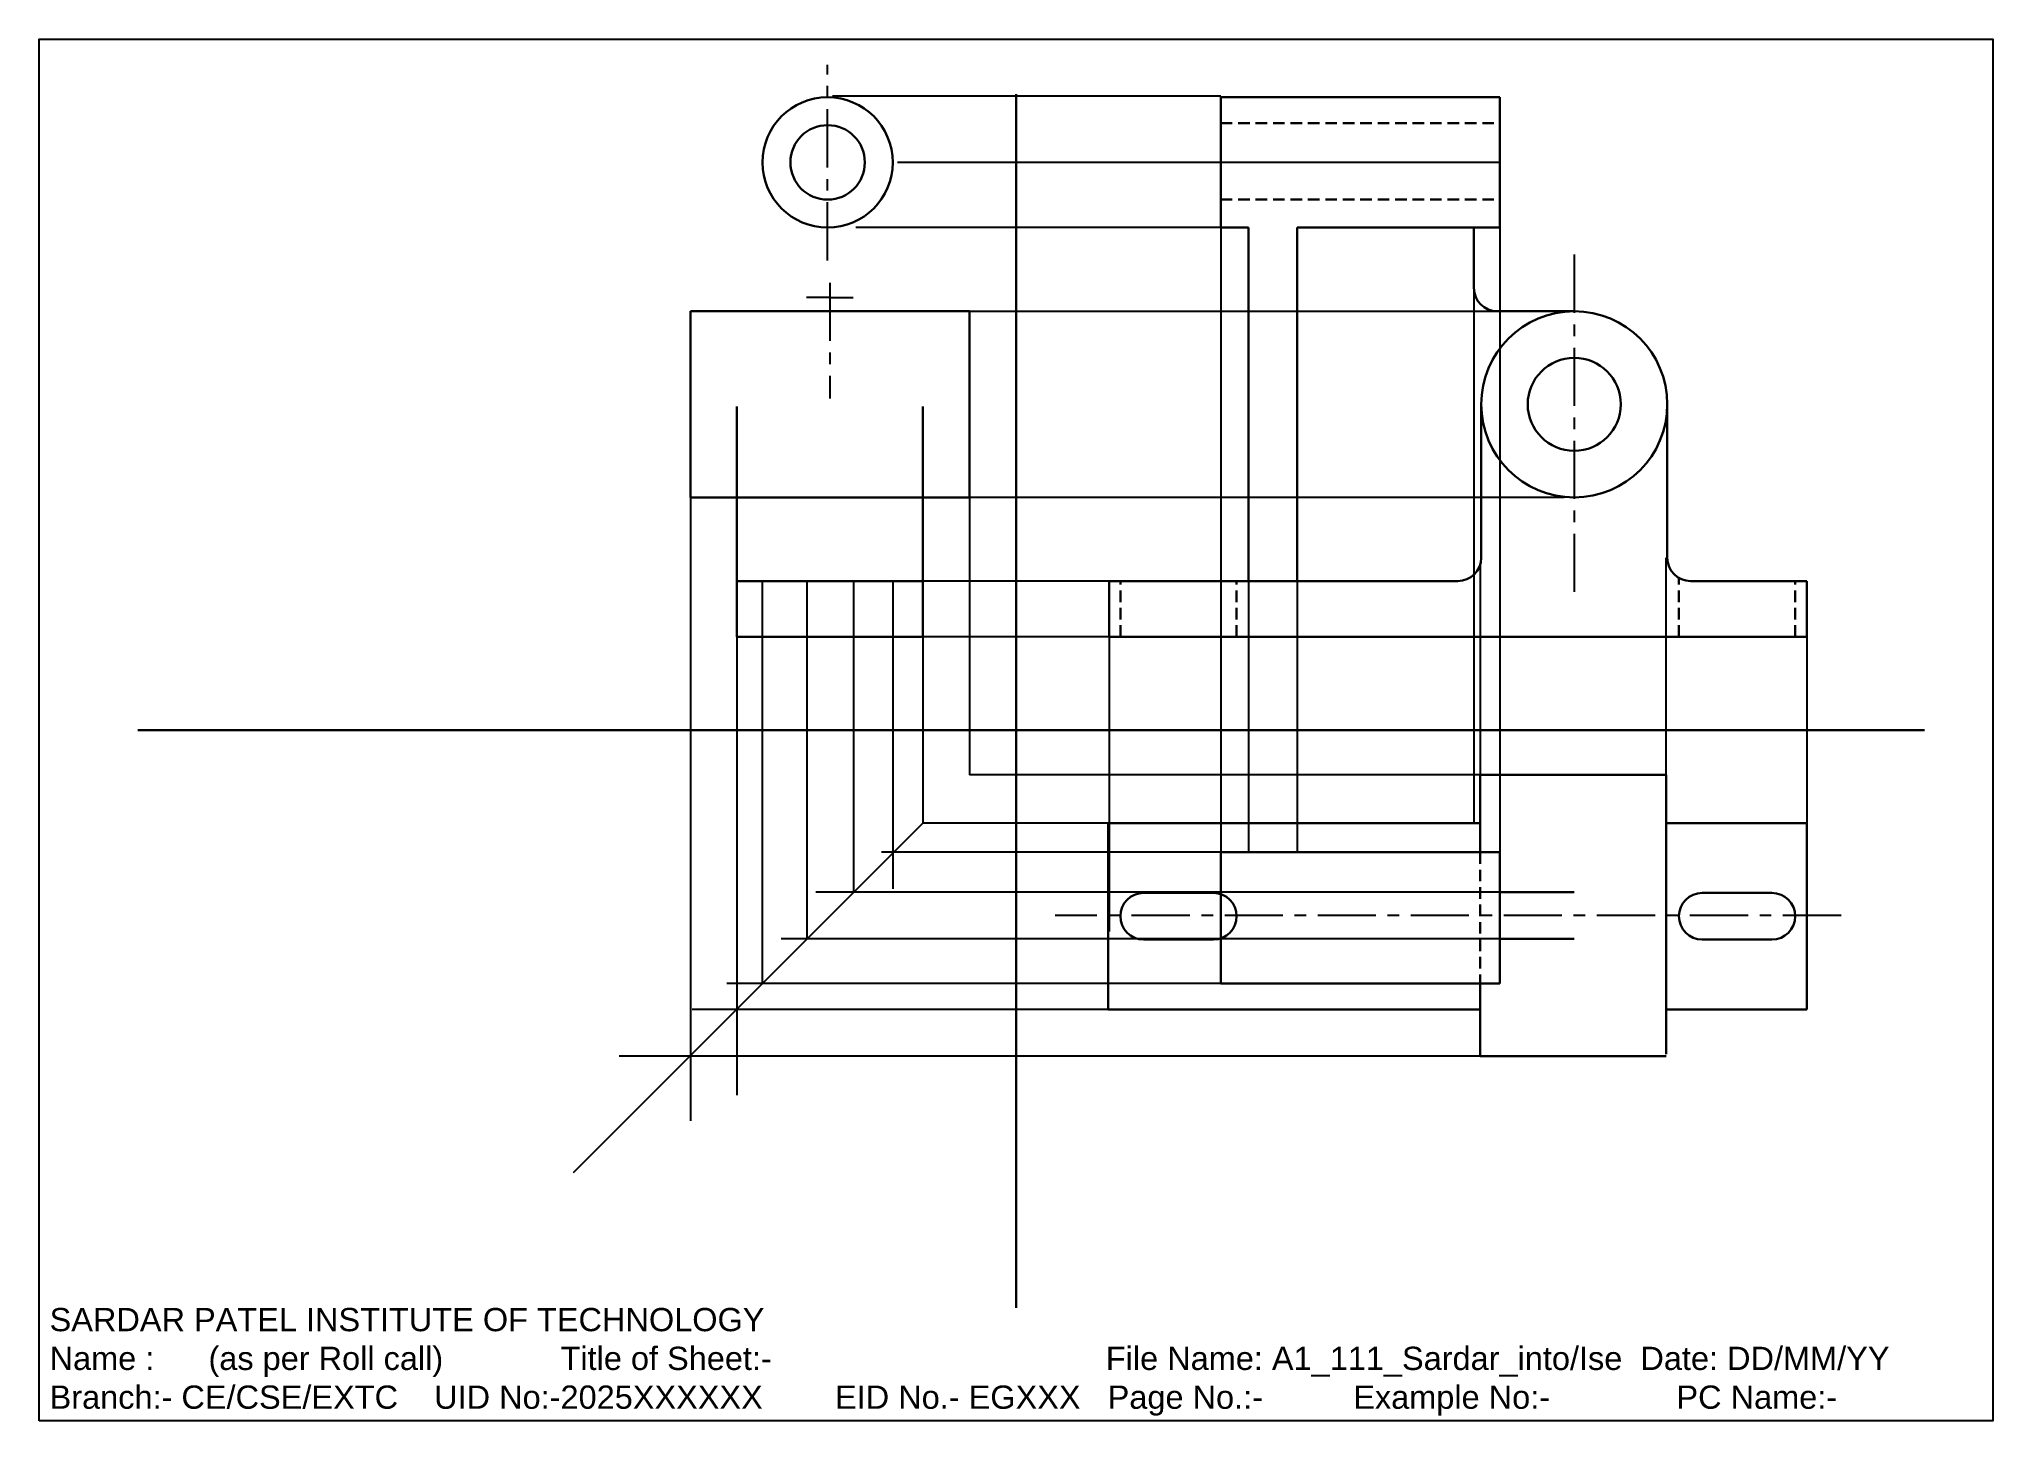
# Model space of a CAD drawing. Header units: millimetres. Extents: x 0 to 420, y 0 to 297.
import ezdxf

# ---------------------------------------------------------------- set-up
doc = ezdxf.new("R2010")
doc.units = ezdxf.units.MM
doc.header["$LTSCALE"] = 10
doc.header["$MEASUREMENT"] = 0
doc.linetypes.add('CENTER', pattern=[2, 1.25, -0.25, 0.25, -0.25])
doc.linetypes.add('HIDDEN', pattern=[0.375, 0.25, -0.125])
doc.layers.get('0').update_dxf_attribs({"color": 1})
for name, color, linetype in [('CENTER', 2, 'CENTER'), ('PROJECTION', 3, 'Continuous'), ('TEXT', 7, 'Continuous')]:
    doc.layers.add(name, color=color, linetype=linetype)
doc.layers.add('HIDDEN', color=7, linetype='HIDDEN', lineweight=30)
doc.layers.add('OBJECT', color=7, linetype='Continuous', lineweight=30)
doc.styles.get("Standard").update_dxf_attribs({"font": 'arial.ttf'})

msp = doc.modelspace()

# ---------------------------------------------------------------- linework, layer by layer
msp.add_lwpolyline([(0, 0), (0, 297), (420, 297), (420, 0), (0, 0)], close=True)
at = {"layer": 'CENTER'}
for p, q in [((169.51, 249.42), (169.51, 291.46)), ((330, 250.67), (330, 176.97)), ((170, 244.61), (170, 219.74)), ((170, 241.46), (165, 241.46)), ((170, 241.46), (175, 241.46)), ((387.36, 108.62), (218.43, 108.62))]:
    msp.add_line(p, q, dxfattribs=at)
at = {"layer": 'HIDDEN'}
for p, q in [((254, 278.96), (314, 278.96)), ((254, 262.5), (314, 262.5)), ((352.5, 168.5), (352.5, 181.17)), ((232.43, 168.5), (232.43, 180.5)), ((257.43, 168.5), (257.43, 180.5)), ((377.5, 168.5), (377.5, 180.5))]:
    msp.add_line(p, q, dxfattribs=at)
at = {"layer": 'HIDDEN', "linetype": 'HIDDEN'}
msp.add_line((309.79, 122.23), (309.79, 94.01), dxfattribs=at)
at = {"layer": 'OBJECT'}
for p, q in [((210, 285.13), (210, 24.28)), ((254, 256.5), (254, 284.5)), ((254, 284.5), (314, 284.5)), ((314, 284.5), (314, 256.5)), ((260, 256.5), (254, 256.5)), ((260, 180.5), (260, 256.5)), ((270.45, 256.5), (270.45, 180.5)), ((314, 256.5), (270.45, 256.5)), ((270.45, 256.5), (308.7, 256.5)), ((308.45, 256.5), (308.45, 243.5)), ((200, 238.5), (140, 238.5)), ((140, 198.5), (140, 238.5)), ((200, 198.5), (200, 238.5)), ((330, 238.5), (313.45, 238.5)), ((310, 218.5), (310, 185.5)), ((350, 185.5), (350, 218.5)), ((150, 180.5), (150, 218.02)), ((190, 180.5), (190, 218.02)), ((140, 198.5), (200, 198.5)), ((190, 180.5), (150, 180.5)), ((150, 180.5), (150, 168.52)), ((190, 168.5), (190, 180.5)), ((305, 180.5), (230, 180.5)), ((230, 180.5), (230, 168.5)), ((380, 180.5), (355, 180.5)), ((380, 168.5), (380, 180.5)), ((150, 168.52), (190, 168.5)), ((230, 168.5), (380, 168.5)), ((405.3, 148.5), (21.26, 148.5)), ((349.79, 138.83), (309.79, 138.83)), ((309.79, 138.83), (309.79, 122.23)), ((349.79, 138.83), (349.79, 78.83)), ((230, 128.5), (229.78, 128.5)), ((229.78, 88.43), (229.78, 128.5)), ((230, 128.5), (309.79, 128.5)), ((350, 128.5), (380, 128.5)), ((380, 128.5), (380, 88.43)), ((254, 122.23), (314, 122.23)), ((254, 122.23), (254, 94.01)), ((314, 122.23), (314, 94.01)), ((330, 113.62), (314, 113.62)), ((330, 103.62), (314, 103.62)), ((254, 94.01), (314, 94.01)), ((309.79, 78.41), (309.79, 94.01)), ((309.79, 88.43), (229.78, 88.43)), ((380, 88.43), (350, 88.43)), ((309.79, 78.41), (349.79, 78.41))]:
    msp.add_line(p, q, dxfattribs=at)
at = {"layer": 'OBJECT', "linetype": 'Continuous'}
for p, q in [((237.43, 113.47), (252.43, 113.47)), ((357.5, 113.47), (372.5, 113.47)), ((237.43, 103.47), (252.43, 103.47)), ((357.5, 103.47), (372.5, 103.47))]:
    msp.add_line(p, q, dxfattribs=at)
at = {"layer": 'OBJECT'}
for centre, radius in [((169.51, 270.5), 14), ((169.51, 270.5), 8), ((330, 218.5), 20), ((330, 218.5), 10)]:
    msp.add_circle(centre, radius, dxfattribs=at)
for centre, start, end in [((313.45, 243.5), 180, 270), ((305, 185.5), 270, 360), ((355, 185.5), 180, 270)]:
    msp.add_arc(centre, 5, start, end, dxfattribs=at)
at = {"layer": 'OBJECT', "linetype": 'Continuous'}
for centre, start, end in [((237.43, 108.47), 90, 270), ((252.43, 108.47), 270, 90), ((357.5, 108.47), 90, 270), ((372.5, 108.47), 270, 90)]:
    msp.add_arc(centre, 5, start, end, dxfattribs=at)
at = {"layer": 'PROJECTION', "linetype": 'Continuous'}
for p, q in [((170.59, 284.77), (254, 284.77)), ((308.45, 243.5), (308.45, 128.5)), ((349.79, 138.83), (349.79, 185.5)), ((155.51, 94.01), (155.51, 180.5)), ((230, 180.5), (190, 180.5)), ((260, 180.5), (260, 122.23)), ((270.45, 180.5), (270.45, 122.23)), ((150, 168.52), (150, 70.04)), ((190, 168.5), (190, 128.5)), ((230, 168.5), (190, 168.5)), ((309.79, 138.83), (200, 138.83)), ((229.78, 128.5), (190, 128.5)), ((254, 122.23), (181.07, 122.23)), ((254, 94.01), (147.84, 94.01)), ((229.78, 88.43), (140.41, 88.43))]:
    msp.add_line(p, q, dxfattribs=at)
at = {"layer": 'PROJECTION'}
for p, q in [((314, 270.5), (184.53, 270.5)), ((254, 256.5), (175.59, 256.5)), ((254, 256.5), (254, 122.23)), ((314, 256.5), (314, 122.23)), ((200, 238.5), (313.45, 238.5)), ((140, 198.5), (140, 64.48)), ((327.83, 198.5), (200, 198.5)), ((200, 198.5), (200, 138.83)), ((309.79, 184.06), (309.79, 138.83)), ((165.12, 103.62), (165.12, 180.5)), ((175.12, 113.62), (175.12, 180.5)), ((183.51, 180.5), (183.51, 114.37)), ((230, 168.5), (230, 128.5)), ((380, 168.5), (380, 128.5)), ((190, 128.5), (114.8, 53.3)), ((230, 128.5), (230, 105.2)), ((314, 113.62), (166.95, 113.62)), ((314, 103.62), (159.51, 103.62)), ((309.79, 78.41), (124.68, 78.41))]:
    msp.add_line(p, q, dxfattribs=at)

# ---------------------------------------------------------------- texts
at = {"layer": 'TEXT', "insert": (2.26, 24.28), "char_height": 5, "width": 420.6213, "attachment_point": 1}
msp.add_mtext('SARDAR PATEL INSTITUTE OF TECHNOLOGY\\PName :      (as per Roll call)             Title of Sheet:-                                     File Name: A1_111_Sardar_into/Ise  Date: DD/MM/YY        \\PBranch:- CE/CSE/EXTC    UID No:-2025XXXXXX        EID No.- EGXXX   Page No.:-          Example No:-              PC Name:-', dxfattribs=at)

doc.saveas('drawing.dxf')
